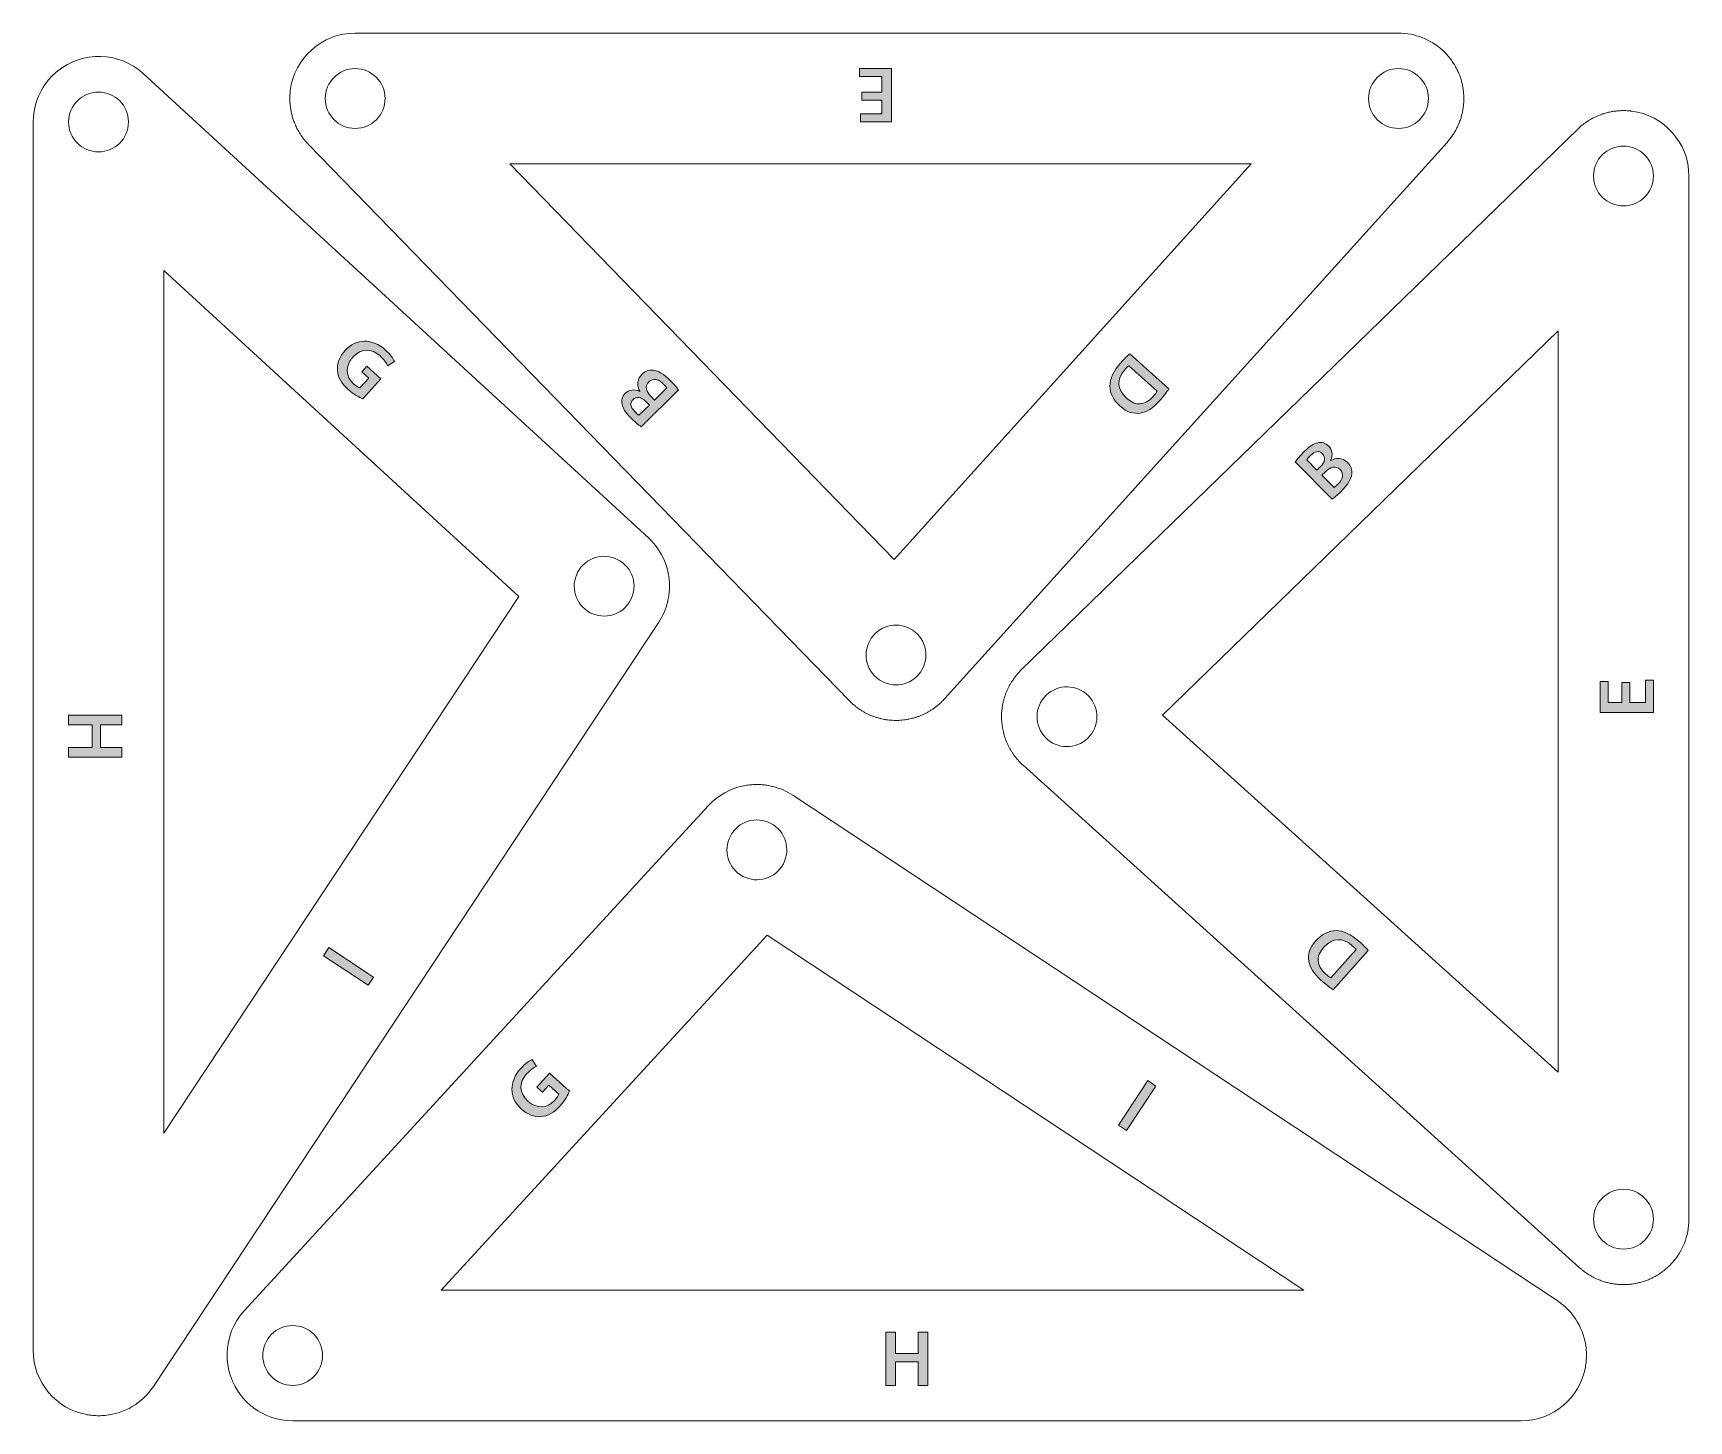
# Model space of a CAD drawing. Header units: inches. Extents: x 4 to 407, y 4 to 300.
# Drawn here: x 3.5 to 92.1, y 3.7 to 78 of the extents above; entities that cross this region are included whole.
import ezdxf

# ---------------------------------------------------------------- set-up
doc = ezdxf.new("R2010")
doc.units = ezdxf.units.IN
doc.header["$MEASUREMENT"] = 0
doc.layers.add('Ebene 1', color=7, linetype='Continuous')

# ---------------------------------------------------------------- blocks, each defined once
blk = doc.blocks.new('block 77')
at = {"layer": 'Ebene 1'}
h = blk.add_hatch(color=250, dxfattribs=at)
h.dxf.hatch_style = 2
h.paths.add_polyline_path([(63.595, 21.634), (62.022, 19.255), (61.588, 19.543), (63.161, 21.921)])
at = {"layer": 'Ebene 1', "lineweight": 0}
blk.add_lwpolyline([(63.595, 21.634), (62.022, 19.255), (61.588, 19.543), (63.161, 21.921), (63.595, 21.634)], dxfattribs=at)
blk = doc.blocks.new('block 78')
at = {"layer": 'Ebene 1'}
h = blk.add_hatch(color=250, dxfattribs=at)
h.dxf.hatch_style = 2
edge = h.paths.add_edge_path()
edge.add_spline(control_points=[(32.23, 21.356), (32.158, 21.176), (31.989, 20.85), (31.733, 20.568), (31.409, 20.21), (31.074, 20.023), (30.701, 19.996), (30.352, 19.969), (29.973, 20.112), (29.656, 20.405), (28.988, 21.01), (28.99, 21.876), (29.623, 22.575), (29.859, 22.835), (30.097, 22.991), (30.232, 23.046), (30.232, 23.046), (30.466, 22.68), (30.466, 22.68), (30.311, 22.609), (30.142, 22.505), (29.94, 22.282), (29.532, 21.831), (29.511, 21.272), (30.004, 20.827), (30.484, 20.392), (31.036, 20.429), (31.433, 20.868), (31.559, 21.005), (31.633, 21.126), (31.654, 21.199), (31.654, 21.199), (31.127, 21.677), (31.127, 21.677), (31.127, 21.677), (30.789, 21.303), (30.789, 21.303), (30.789, 21.303), (30.485, 21.578), (30.485, 21.578), (30.485, 21.578), (31.161, 22.325), (31.161, 22.325), (31.161, 22.325), (32.23, 21.356), (32.23, 21.356)], knot_values=[0, 0, 0, 0, 1, 1, 1, 2, 2, 2, 3, 3, 3, 4, 4, 4, 5, 5, 5, 6, 6, 6, 7, 7, 7, 8, 8, 8, 9, 9, 9, 10, 10, 10, 11, 11, 11, 12, 12, 12, 13, 13, 13, 14, 14, 14, 15, 15, 15, 15], degree=3, periodic=1)
at = {"layer": 'Ebene 1', "lineweight": 0}
blk.add_open_spline([(32.23, 21.356), (32.158, 21.176), (31.989, 20.85), (31.733, 20.568), (31.409, 20.21), (31.074, 20.023), (30.701, 19.996), (30.352, 19.969), (29.973, 20.112), (29.656, 20.405), (28.988, 21.01), (28.99, 21.876), (29.623, 22.575), (29.859, 22.835), (30.097, 22.991), (30.232, 23.046), (30.232, 23.046), (30.466, 22.68), (30.466, 22.68), (30.311, 22.609), (30.142, 22.505), (29.94, 22.282), (29.532, 21.831), (29.511, 21.272), (30.004, 20.827), (30.484, 20.392), (31.036, 20.429), (31.433, 20.868), (31.559, 21.005), (31.633, 21.126), (31.654, 21.199), (31.654, 21.199), (31.127, 21.677), (31.127, 21.677), (31.127, 21.677), (30.789, 21.303), (30.789, 21.303), (30.789, 21.303), (30.485, 21.578), (30.485, 21.578), (30.485, 21.578), (31.161, 22.325), (31.161, 22.325), (31.161, 22.325), (32.23, 21.356), (32.23, 21.356)], degree=3, knots=[0, 0, 0, 0, 1, 1, 1, 2, 2, 2, 3, 3, 3, 4, 4, 4, 5, 5, 5, 6, 6, 6, 7, 7, 7, 8, 8, 8, 9, 9, 9, 10, 10, 10, 11, 11, 11, 12, 12, 12, 13, 13, 13, 14, 14, 14, 15, 15, 15, 15], dxfattribs=at)
blk = doc.blocks.new('block 79')
at = {"layer": 'Ebene 1'}
h = blk.add_hatch(color=250, dxfattribs=at)
h.dxf.hatch_style = 2
h.paths.add_polyline_path([(51.399, 8.474), (51.399, 5.622), (50.878, 5.622), (50.878, 6.879), (49.672, 6.879), (49.672, 5.622), (49.152, 5.622), (49.152, 8.474), (49.672, 8.474), (49.672, 7.332), (50.878, 7.332), (50.878, 8.474)])
at = {"layer": 'Ebene 1', "lineweight": 0}
blk.add_lwpolyline([(51.399, 8.474), (51.399, 5.622), (50.878, 5.622), (50.878, 6.879), (49.672, 6.879), (49.672, 5.622), (49.152, 5.622), (49.152, 8.474), (49.672, 8.474), (49.672, 7.332), (50.878, 7.332), (50.878, 8.474), (51.399, 8.474)], dxfattribs=at)
blk = doc.blocks.new('block 76')
at = {"layer": 'Ebene 1', "lineweight": 0}
blk.add_lwpolyline([(71.51, 10.723), (25.367, 10.723), (42.804, 29.705), (71.51, 10.723)], dxfattribs=at)
for points, knots in [([(15.011, 4.694), (15.023, 4.683), (15.033, 4.671), (15.045, 4.659), (15.06, 4.646), (15.076, 4.635), (15.091, 4.622), (15.16, 4.559), (15.232, 4.5), (15.306, 4.443), (15.317, 4.435), (15.326, 4.428), (15.337, 4.42), (15.92, 3.984), (16.642, 3.723), (17.426, 3.723), (17.426, 3.723), (83.127, 3.723), (83.127, 3.723), (84.843, 3.723), (86.268, 4.96), (86.566, 6.589), (86.568, 6.6), (86.569, 6.61), (86.571, 6.621), (86.588, 6.717), (86.602, 6.813), (86.611, 6.912), (86.616, 6.964), (86.617, 7.016), (86.619, 7.069), (86.621, 7.12), (86.627, 7.171), (86.627, 7.223), (86.627, 7.23), (86.626, 7.237), (86.626, 7.244), (86.625, 7.351), (86.619, 7.459), (86.609, 7.566), (86.609, 7.571), (86.609, 7.576), (86.608, 7.582), (86.508, 8.593), (85.97, 9.552), (85.057, 10.156), (85.057, 10.156), (44.184, 37.184), (44.184, 37.184), (43.845, 37.408), (43.479, 37.562), (43.105, 37.656), (43.095, 37.659), (43.085, 37.661), (43.075, 37.663), (42.98, 37.686), (42.885, 37.705), (42.79, 37.72), (42.764, 37.724), (42.739, 37.727), (42.713, 37.731), (42.634, 37.741), (42.555, 37.75), (42.475, 37.755), (42.429, 37.758), (42.384, 37.759), (42.338, 37.76), (42.279, 37.761), (42.221, 37.762), (42.162, 37.761), (42.093, 37.759), (42.024, 37.754), (41.955, 37.749), (41.921, 37.746), (41.887, 37.744), (41.852, 37.74), (41.759, 37.729), (41.667, 37.714), (41.574, 37.697), (41.565, 37.695), (41.555, 37.693), (41.545, 37.691), (40.846, 37.55), (40.183, 37.198), (39.663, 36.632), (39.663, 36.632), (14.835, 9.605), (14.835, 9.605), (13.647, 8.311), (13.62, 6.366), (14.693, 5.04), (14.711, 5.018), (14.728, 4.995), (14.746, 4.974), (14.788, 4.925), (14.831, 4.878), (14.876, 4.832), (14.92, 4.785), (14.964, 4.738), (15.011, 4.694)], [0, 0, 0, 0, 1, 1, 1, 2, 2, 2, 3, 3, 3, 4, 4, 4, 5, 5, 5, 6, 6, 6, 7, 7, 7, 8, 8, 8, 9, 9, 9, 10, 10, 10, 11, 11, 11, 12, 12, 12, 13, 13, 13, 14, 14, 14, 15, 15, 15, 16, 16, 16, 17, 17, 17, 18, 18, 18, 19, 19, 19, 20, 20, 20, 21, 21, 21, 22, 22, 22, 23, 23, 23, 24, 24, 24, 25, 25, 25, 26, 26, 26, 27, 27, 27, 28, 28, 28, 29, 29, 29, 30, 30, 30, 31, 31, 31, 32, 32, 32, 33, 33, 33, 33]), ([(40.919, 35.146), (40.432, 34.41), (40.635, 33.417), (41.371, 32.93), (42.108, 32.442), (43.101, 32.644), (43.588, 33.382), (44.076, 34.119), (43.874, 35.111), (43.136, 35.599), (42.4, 36.086), (41.407, 35.884), (40.919, 35.146)], [0, 0, 0, 0, 1, 1, 1, 2, 2, 2, 3, 3, 3, 4, 4, 4, 4]), ([(15.826, 7.223), (15.826, 6.339), (16.543, 5.623), (17.426, 5.623), (18.31, 5.623), (19.027, 6.339), (19.027, 7.223), (19.027, 8.106), (18.31, 8.823), (17.426, 8.823), (16.543, 8.823), (15.826, 8.106), (15.826, 7.223)], [0, 0, 0, 0, 1, 1, 1, 2, 2, 2, 3, 3, 3, 4, 4, 4, 4])]:
    blk.add_open_spline(points, degree=3, knots=knots, dxfattribs=at)
at = {"layer": 'Ebene 1'}
for name in ['block 78', 'block 77', 'block 79']:
    blk.add_blockref(name, (0, 0), dxfattribs=at)
blk = doc.blocks.new('block 81')
at = {"layer": 'Ebene 1'}
h = blk.add_hatch(color=250, dxfattribs=at)
h.dxf.hatch_style = 2
h.paths.add_polyline_path([(47.864, 74.788), (48.939, 74.788), (48.939, 75.625), (47.737, 75.625), (47.737, 76.053), (49.459, 76.053), (49.459, 73.201), (47.801, 73.201), (47.801, 73.628), (48.939, 73.628), (48.939, 74.364), (47.864, 74.364)])
at = {"layer": 'Ebene 1', "lineweight": 0}
blk.add_lwpolyline([(47.864, 74.788), (48.939, 74.788), (48.939, 75.625), (47.737, 75.625), (47.737, 76.053), (49.459, 76.053), (49.459, 73.201), (47.801, 73.201), (47.801, 73.628), (48.939, 73.628), (48.939, 74.364), (47.864, 74.364), (47.864, 74.788)], dxfattribs=at)
blk = doc.blocks.new('block 82')
at = {"layer": 'Ebene 1'}
h = blk.add_hatch(color=250, dxfattribs=at)
h.dxf.hatch_style = 2
edge = h.paths.add_edge_path()
edge.add_spline(control_points=[(36.064, 56.899), (35.924, 56.992), (35.695, 57.189), (35.49, 57.396), (35.22, 57.671), (35.087, 57.872), (35.047, 58.105), (34.997, 58.306), (35.046, 58.521), (35.218, 58.691), (35.405, 58.875), (35.693, 58.927), (35.991, 58.787), (35.991, 58.787), (35.997, 58.793), (35.997, 58.793), (35.84, 59.06), (35.816, 59.422), (36.096, 59.699), (36.277, 59.877), (36.496, 59.938), (36.708, 59.916), (36.977, 59.896), (37.275, 59.72), (37.64, 59.35), (37.842, 59.145), (37.982, 58.973), (38.062, 58.868), (38.062, 58.868), (36.064, 56.899), (36.064, 56.899)], knot_values=[0, 0, 0, 0, 1, 1, 1, 2, 2, 2, 3, 3, 3, 4, 4, 4, 5, 5, 5, 6, 6, 6, 7, 7, 7, 8, 8, 8, 9, 9, 9, 10, 10, 10, 10], degree=3, periodic=1)
edge = h.paths.add_edge_path()
edge.add_spline(control_points=[(36.503, 58.056), (36.503, 58.056), (36.316, 58.246), (36.316, 58.246), (36.064, 58.503), (35.801, 58.528), (35.629, 58.359), (35.439, 58.171), (35.494, 57.941), (35.726, 57.706), (35.833, 57.597), (35.901, 57.54), (35.949, 57.51), (35.949, 57.51), (36.503, 58.056), (36.503, 58.056)], knot_values=[0, 0, 0, 0, 1, 1, 1, 2, 2, 2, 3, 3, 3, 4, 4, 4, 5, 5, 5, 5], degree=3, periodic=1)
edge = h.paths.add_edge_path()
edge.add_spline(control_points=[(37.437, 58.977), (37.396, 59.031), (37.336, 59.098), (37.253, 59.182), (37.019, 59.42), (36.72, 59.542), (36.47, 59.295), (36.235, 59.063), (36.341, 58.764), (36.593, 58.507), (36.593, 58.507), (36.774, 58.323), (36.774, 58.323), (36.774, 58.323), (37.437, 58.977), (37.437, 58.977)], knot_values=[0, 0, 0, 0, 1, 1, 1, 2, 2, 2, 3, 3, 3, 4, 4, 4, 5, 5, 5, 5], degree=3, periodic=1)
at = {"layer": 'Ebene 1', "lineweight": 0}
for points, knots in [([(36.064, 56.899), (35.924, 56.992), (35.695, 57.189), (35.49, 57.396), (35.22, 57.671), (35.087, 57.872), (35.047, 58.105), (34.997, 58.306), (35.046, 58.521), (35.218, 58.691), (35.405, 58.875), (35.693, 58.927), (35.991, 58.787), (35.991, 58.787), (35.997, 58.793), (35.997, 58.793), (35.84, 59.06), (35.816, 59.422), (36.096, 59.699), (36.277, 59.877), (36.496, 59.938), (36.708, 59.916), (36.977, 59.896), (37.275, 59.72), (37.64, 59.35), (37.842, 59.145), (37.982, 58.973), (38.062, 58.868), (38.062, 58.868), (36.064, 56.899), (36.064, 56.899)], [0, 0, 0, 0, 1, 1, 1, 2, 2, 2, 3, 3, 3, 4, 4, 4, 5, 5, 5, 6, 6, 6, 7, 7, 7, 8, 8, 8, 9, 9, 9, 10, 10, 10, 10]), ([(37.437, 58.977), (37.396, 59.031), (37.336, 59.098), (37.253, 59.182), (37.019, 59.42), (36.72, 59.542), (36.47, 59.295), (36.235, 59.063), (36.341, 58.764), (36.593, 58.507), (36.593, 58.507), (36.774, 58.323), (36.774, 58.323), (36.774, 58.323), (37.437, 58.977), (37.437, 58.977)], [0, 0, 0, 0, 1, 1, 1, 2, 2, 2, 3, 3, 3, 4, 4, 4, 5, 5, 5, 5]), ([(36.503, 58.056), (36.503, 58.056), (36.316, 58.246), (36.316, 58.246), (36.064, 58.503), (35.801, 58.528), (35.629, 58.359), (35.439, 58.171), (35.494, 57.941), (35.726, 57.706), (35.833, 57.597), (35.901, 57.54), (35.949, 57.51), (35.949, 57.51), (36.503, 58.056), (36.503, 58.056)], [0, 0, 0, 0, 1, 1, 1, 2, 2, 2, 3, 3, 3, 4, 4, 4, 5, 5, 5, 5])]:
    blk.add_open_spline(points, degree=3, knots=knots, dxfattribs=at)
blk = doc.blocks.new('block 83')
at = {"layer": 'Ebene 1'}
h = blk.add_hatch(color=250, dxfattribs=at)
h.dxf.hatch_style = 2
edge = h.paths.add_edge_path()
edge.add_spline(control_points=[(64.293, 58.933), (64.169, 58.737), (63.99, 58.505), (63.785, 58.275), (63.43, 57.877), (63.102, 57.676), (62.763, 57.627), (62.413, 57.571), (62.048, 57.67), (61.685, 57.994), (61.306, 58.332), (61.138, 58.715), (61.135, 59.08), (61.131, 59.464), (61.334, 59.889), (61.704, 60.302), (61.906, 60.53), (62.071, 60.689), (62.2, 60.801), (62.2, 60.801), (64.293, 58.933), (64.293, 58.933)], knot_values=[0, 0, 0, 0, 1, 1, 1, 2, 2, 2, 3, 3, 3, 4, 4, 4, 5, 5, 5, 6, 6, 6, 7, 7, 7, 7], degree=3, periodic=1)
edge = h.paths.add_edge_path()
edge.add_spline(control_points=[(62.144, 60.153), (62.086, 60.108), (62.013, 60.026), (61.943, 59.947), (61.489, 59.445), (61.499, 58.897), (62.039, 58.415), (62.506, 57.993), (63.017, 58.024), (63.45, 58.511), (63.561, 58.634), (63.63, 58.731), (63.665, 58.795), (63.665, 58.795), (62.144, 60.153), (62.144, 60.153)], knot_values=[0, 0, 0, 0, 1, 1, 1, 2, 2, 2, 3, 3, 3, 4, 4, 4, 5, 5, 5, 5], degree=3, periodic=1)
at = {"layer": 'Ebene 1', "lineweight": 0}
for points, knots in [([(64.293, 58.933), (64.169, 58.737), (63.99, 58.505), (63.785, 58.275), (63.43, 57.877), (63.102, 57.676), (62.763, 57.627), (62.413, 57.571), (62.048, 57.67), (61.685, 57.994), (61.306, 58.332), (61.138, 58.715), (61.135, 59.08), (61.131, 59.464), (61.334, 59.889), (61.704, 60.302), (61.906, 60.53), (62.071, 60.689), (62.2, 60.801), (62.2, 60.801), (64.293, 58.933), (64.293, 58.933)], [0, 0, 0, 0, 1, 1, 1, 2, 2, 2, 3, 3, 3, 4, 4, 4, 5, 5, 5, 6, 6, 6, 7, 7, 7, 7]), ([(62.144, 60.153), (62.086, 60.108), (62.013, 60.026), (61.943, 59.947), (61.489, 59.445), (61.499, 58.897), (62.039, 58.415), (62.506, 57.993), (63.017, 58.024), (63.45, 58.511), (63.561, 58.634), (63.63, 58.731), (63.665, 58.795), (63.665, 58.795), (62.144, 60.153), (62.144, 60.153)], [0, 0, 0, 0, 1, 1, 1, 2, 2, 2, 3, 3, 3, 4, 4, 4, 5, 5, 5, 5])]:
    blk.add_open_spline(points, degree=3, knots=knots, dxfattribs=at)
blk = doc.blocks.new('block 80')
at = {"layer": 'Ebene 1', "lineweight": 0}
blk.add_lwpolyline([(29.049, 70.952), (68.697, 70.952), (49.6, 49.805), (29.049, 70.952)], dxfattribs=at)
for points, knots in [([(79.156, 76.805), (79.081, 76.887), (79.003, 76.965), (78.92, 77.04), (78.919, 77.042), (78.917, 77.043), (78.916, 77.044), (78.915, 77.046), (78.913, 77.047), (78.911, 77.049), (78.291, 77.608), (77.472, 77.952), (76.571, 77.952), (76.571, 77.952), (20.77, 77.952), (20.77, 77.952), (18.984, 77.952), (17.512, 76.612), (17.3, 74.882), (17.297, 74.864), (17.293, 74.847), (17.292, 74.829), (17.286, 74.773), (17.284, 74.716), (17.281, 74.658), (17.277, 74.597), (17.272, 74.536), (17.272, 74.475), (17.272, 74.467), (17.271, 74.46), (17.271, 74.452), (17.271, 74.414), (17.275, 74.376), (17.276, 74.338), (17.279, 74.266), (17.281, 74.195), (17.287, 74.124), (17.291, 74.079), (17.299, 74.035), (17.304, 73.991), (17.314, 73.92), (17.323, 73.849), (17.337, 73.779), (17.345, 73.738), (17.355, 73.698), (17.365, 73.656), (17.382, 73.585), (17.399, 73.512), (17.42, 73.441), (17.43, 73.407), (17.443, 73.373), (17.454, 73.34), (17.48, 73.263), (17.507, 73.187), (17.538, 73.112), (17.548, 73.087), (17.56, 73.063), (17.571, 73.038), (17.607, 72.956), (17.644, 72.876), (17.686, 72.797), (17.695, 72.781), (17.705, 72.766), (17.714, 72.75), (17.761, 72.665), (17.81, 72.582), (17.865, 72.501), (17.87, 72.493), (17.876, 72.485), (17.881, 72.478), (17.993, 72.314), (18.118, 72.155), (18.261, 72.008), (18.261, 72.008), (47.184, 42.248), (47.184, 42.248), (47.21, 42.222), (47.237, 42.2), (47.263, 42.175), (47.292, 42.147), (47.318, 42.117), (47.348, 42.09), (47.365, 42.075), (47.382, 42.062), (47.4, 42.048), (47.446, 42.007), (47.493, 41.97), (47.54, 41.933), (47.585, 41.898), (47.63, 41.862), (47.676, 41.83), (47.726, 41.795), (47.777, 41.762), (47.828, 41.729), (47.875, 41.7), (47.923, 41.669), (47.971, 41.643), (48.022, 41.614), (48.074, 41.587), (48.127, 41.561), (48.178, 41.535), (48.228, 41.51), (48.28, 41.487), (48.332, 41.464), (48.384, 41.444), (48.436, 41.424), (48.49, 41.403), (48.544, 41.382), (48.6, 41.364), (48.651, 41.347), (48.703, 41.333), (48.755, 41.319), (48.813, 41.302), (48.869, 41.287), (48.927, 41.274), (48.979, 41.262), (49.032, 41.253), (49.084, 41.244), (49.142, 41.234), (49.199, 41.224), (49.257, 41.216), (49.312, 41.209), (49.366, 41.206), (49.421, 41.202), (49.477, 41.197), (49.534, 41.193), (49.59, 41.191), (49.647, 41.189), (49.703, 41.19), (49.76, 41.191), (49.814, 41.192), (49.869, 41.193), (49.924, 41.197), (49.982, 41.2), (50.04, 41.207), (50.098, 41.214), (50.151, 41.22), (50.204, 41.226), (50.256, 41.235), (50.315, 41.244), (50.373, 41.257), (50.431, 41.269), (50.483, 41.28), (50.534, 41.291), (50.585, 41.304), (50.643, 41.319), (50.7, 41.337), (50.757, 41.355), (50.808, 41.372), (50.859, 41.388), (50.909, 41.406), (50.964, 41.426), (51.017, 41.449), (51.071, 41.472), (51.122, 41.494), (51.174, 41.517), (51.224, 41.541), (51.275, 41.565), (51.324, 41.592), (51.373, 41.619), (51.426, 41.648), (51.477, 41.677), (51.529, 41.708), (51.574, 41.736), (51.619, 41.767), (51.664, 41.798), (51.715, 41.833), (51.767, 41.869), (51.817, 41.907), (51.86, 41.94), (51.901, 41.975), (51.942, 42.01), (51.991, 42.05), (52.04, 42.092), (52.086, 42.136), (52.102, 42.15), (52.118, 42.163), (52.133, 42.177), (52.161, 42.204), (52.184, 42.233), (52.21, 42.26), (52.237, 42.288), (52.266, 42.312), (52.291, 42.341), (52.291, 42.341), (79.168, 72.101), (79.168, 72.101), (79.197, 72.134), (79.222, 72.169), (79.25, 72.203), (79.265, 72.221), (79.28, 72.239), (79.295, 72.258), (79.352, 72.328), (79.406, 72.399), (79.456, 72.473), (79.469, 72.493), (79.482, 72.513), (79.495, 72.533), (79.544, 72.608), (79.591, 72.683), (79.634, 72.761), (79.646, 72.783), (79.657, 72.806), (79.669, 72.828), (79.709, 72.905), (79.748, 72.983), (79.782, 73.062), (79.794, 73.09), (79.805, 73.119), (79.817, 73.148), (79.846, 73.222), (79.875, 73.298), (79.899, 73.375), (79.911, 73.411), (79.921, 73.447), (79.931, 73.484), (79.952, 73.555), (79.971, 73.627), (79.987, 73.7), (79.996, 73.742), (80.004, 73.785), (80.012, 73.828), (80.024, 73.897), (80.035, 73.966), (80.043, 74.035), (80.049, 74.082), (80.053, 74.13), (80.056, 74.178), (80.061, 74.244), (80.065, 74.31), (80.066, 74.377), (80.067, 74.402), (80.07, 74.427), (80.07, 74.452), (80.07, 74.481), (80.067, 74.509), (80.066, 74.537), (80.064, 74.596), (80.062, 74.653), (80.057, 74.711), (80.052, 74.774), (80.046, 74.837), (80.039, 74.899), (80.033, 74.944), (80.025, 74.988), (80.018, 75.033), (80.006, 75.105), (79.992, 75.177), (79.976, 75.248), (79.968, 75.283), (79.959, 75.316), (79.95, 75.35), (79.929, 75.428), (79.906, 75.505), (79.88, 75.582), (79.871, 75.609), (79.86, 75.636), (79.85, 75.664), (79.821, 75.744), (79.789, 75.823), (79.754, 75.9), (79.743, 75.924), (79.731, 75.947), (79.72, 75.972), (79.681, 76.052), (79.64, 76.129), (79.596, 76.206), (79.584, 76.226), (79.571, 76.247), (79.559, 76.267), (79.51, 76.346), (79.46, 76.424), (79.405, 76.498), (79.394, 76.514), (79.382, 76.53), (79.371, 76.545), (79.31, 76.625), (79.247, 76.703), (79.18, 76.778), (79.172, 76.787), (79.164, 76.796), (79.156, 76.805)], [0, 0, 0, 0, 1, 1, 1, 2, 2, 2, 3, 3, 3, 4, 4, 4, 5, 5, 5, 6, 6, 6, 7, 7, 7, 8, 8, 8, 9, 9, 9, 10, 10, 10, 11, 11, 11, 12, 12, 12, 13, 13, 13, 14, 14, 14, 15, 15, 15, 16, 16, 16, 17, 17, 17, 18, 18, 18, 19, 19, 19, 20, 20, 20, 21, 21, 21, 22, 22, 22, 23, 23, 23, 24, 24, 24, 25, 25, 25, 26, 26, 26, 27, 27, 27, 28, 28, 28, 29, 29, 29, 30, 30, 30, 31, 31, 31, 32, 32, 32, 33, 33, 33, 34, 34, 34, 35, 35, 35, 36, 36, 36, 37, 37, 37, 38, 38, 38, 39, 39, 39, 40, 40, 40, 41, 41, 41, 42, 42, 42, 43, 43, 43, 44, 44, 44, 45, 45, 45, 46, 46, 46, 47, 47, 47, 48, 48, 48, 49, 49, 49, 50, 50, 50, 51, 51, 51, 52, 52, 52, 53, 53, 53, 54, 54, 54, 55, 55, 55, 56, 56, 56, 57, 57, 57, 58, 58, 58, 59, 59, 59, 60, 60, 60, 61, 61, 61, 62, 62, 62, 63, 63, 63, 64, 64, 64, 65, 65, 65, 66, 66, 66, 67, 67, 67, 68, 68, 68, 69, 69, 69, 70, 70, 70, 71, 71, 71, 72, 72, 72, 73, 73, 73, 74, 74, 74, 75, 75, 75, 76, 76, 76, 77, 77, 77, 78, 78, 78, 79, 79, 79, 80, 80, 80, 81, 81, 81, 82, 82, 82, 83, 83, 83, 84, 84, 84, 85, 85, 85, 86, 86, 86, 87, 87, 87, 88, 88, 88, 89, 89, 89, 90, 90, 90, 91, 91, 91, 92, 92, 92, 93, 93, 93, 94, 94, 94, 94]), ([(22.37, 74.452), (22.37, 75.336), (21.654, 76.052), (20.77, 76.052), (19.887, 76.052), (19.171, 75.336), (19.171, 74.452), (19.171, 73.568), (19.887, 72.852), (20.77, 72.852), (21.654, 72.852), (22.37, 73.568), (22.37, 74.452)], [0, 0, 0, 0, 1, 1, 1, 2, 2, 2, 3, 3, 3, 4, 4, 4, 4]), ([(78.171, 74.452), (78.171, 75.336), (77.454, 76.052), (76.571, 76.052), (75.687, 76.052), (74.971, 75.336), (74.971, 74.452), (74.97, 73.568), (75.687, 72.852), (76.571, 72.852), (77.454, 72.852), (78.171, 73.568), (78.171, 74.452)], [0, 0, 0, 0, 1, 1, 1, 2, 2, 2, 3, 3, 3, 4, 4, 4, 4]), ([(50.809, 43.539), (51.443, 44.155), (51.458, 45.168), (50.842, 45.802), (50.226, 46.436), (49.212, 46.451), (48.579, 45.835), (47.945, 45.219), (47.931, 44.206), (48.547, 43.572), (49.163, 42.938), (50.176, 42.924), (50.809, 43.539)], [0, 0, 0, 0, 1, 1, 1, 2, 2, 2, 3, 3, 3, 4, 4, 4, 4])]:
    blk.add_open_spline(points, degree=3, knots=knots, dxfattribs=at)
at = {"layer": 'Ebene 1'}
for name in ['block 81', 'block 83', 'block 82']:
    blk.add_blockref(name, (0, 0), dxfattribs=at)
blk = doc.blocks.new('block 85')
at = {"layer": 'Ebene 1'}
h = blk.add_hatch(color=250, dxfattribs=at)
h.dxf.hatch_style = 2
h.paths.add_polyline_path([(21.455, 27.028), (19.076, 28.602), (19.363, 29.036), (21.742, 27.463)])
at = {"layer": 'Ebene 1', "lineweight": 0}
blk.add_lwpolyline([(21.455, 27.028), (19.076, 28.602), (19.363, 29.036), (21.742, 27.463), (21.455, 27.028)], dxfattribs=at)
blk = doc.blocks.new('block 86')
at = {"layer": 'Ebene 1'}
h = blk.add_hatch(color=250, dxfattribs=at)
h.dxf.hatch_style = 2
edge = h.paths.add_edge_path()
edge.add_spline(control_points=[(21.177, 58.394), (20.997, 58.466), (20.671, 58.635), (20.389, 58.891), (20.031, 59.215), (19.844, 59.55), (19.817, 59.923), (19.79, 60.272), (19.933, 60.651), (20.226, 60.968), (20.831, 61.636), (21.696, 61.634), (22.396, 61.001), (22.656, 60.765), (22.812, 60.527), (22.866, 60.392), (22.866, 60.392), (22.501, 60.158), (22.501, 60.158), (22.43, 60.313), (22.326, 60.482), (22.103, 60.684), (21.651, 61.092), (21.093, 61.113), (20.647, 60.62), (20.213, 60.14), (20.249, 59.588), (20.688, 59.191), (20.826, 59.065), (20.947, 58.991), (21.02, 58.97), (21.02, 58.97), (21.497, 59.497), (21.497, 59.497), (21.497, 59.497), (21.124, 59.835), (21.124, 59.835), (21.124, 59.835), (21.399, 60.139), (21.399, 60.139), (21.399, 60.139), (22.146, 59.463), (22.146, 59.463), (22.146, 59.463), (21.177, 58.394), (21.177, 58.394)], knot_values=[0, 0, 0, 0, 1, 1, 1, 2, 2, 2, 3, 3, 3, 4, 4, 4, 5, 5, 5, 6, 6, 6, 7, 7, 7, 8, 8, 8, 9, 9, 9, 10, 10, 10, 11, 11, 11, 12, 12, 12, 13, 13, 13, 14, 14, 14, 15, 15, 15, 15], degree=3, periodic=1)
at = {"layer": 'Ebene 1', "lineweight": 0}
blk.add_open_spline([(21.177, 58.394), (20.997, 58.466), (20.671, 58.635), (20.389, 58.891), (20.031, 59.215), (19.844, 59.55), (19.817, 59.923), (19.79, 60.272), (19.933, 60.651), (20.226, 60.968), (20.831, 61.636), (21.696, 61.634), (22.396, 61.001), (22.656, 60.765), (22.812, 60.527), (22.866, 60.392), (22.866, 60.392), (22.501, 60.158), (22.501, 60.158), (22.43, 60.313), (22.326, 60.482), (22.103, 60.684), (21.651, 61.092), (21.093, 61.113), (20.647, 60.62), (20.213, 60.14), (20.249, 59.588), (20.688, 59.191), (20.826, 59.065), (20.947, 58.991), (21.02, 58.97), (21.02, 58.97), (21.497, 59.497), (21.497, 59.497), (21.497, 59.497), (21.124, 59.835), (21.124, 59.835), (21.124, 59.835), (21.399, 60.139), (21.399, 60.139), (21.399, 60.139), (22.146, 59.463), (22.146, 59.463), (22.146, 59.463), (21.177, 58.394), (21.177, 58.394)], degree=3, knots=[0, 0, 0, 0, 1, 1, 1, 2, 2, 2, 3, 3, 3, 4, 4, 4, 5, 5, 5, 6, 6, 6, 7, 7, 7, 8, 8, 8, 9, 9, 9, 10, 10, 10, 11, 11, 11, 12, 12, 12, 13, 13, 13, 14, 14, 14, 15, 15, 15, 15], dxfattribs=at)
blk = doc.blocks.new('block 87')
at = {"layer": 'Ebene 1'}
h = blk.add_hatch(color=250, dxfattribs=at)
h.dxf.hatch_style = 2
h.paths.add_polyline_path([(8.295, 39.225), (5.443, 39.225), (5.443, 39.746), (6.7, 39.746), (6.7, 40.952), (5.443, 40.952), (5.443, 41.472), (8.295, 41.472), (8.295, 40.952), (7.152, 40.952), (7.152, 39.746), (8.295, 39.746)])
at = {"layer": 'Ebene 1', "lineweight": 0}
blk.add_lwpolyline([(8.295, 39.225), (5.443, 39.225), (5.443, 39.746), (6.7, 39.746), (6.7, 40.952), (5.443, 40.952), (5.443, 41.472), (8.295, 41.472), (8.295, 40.952), (7.152, 40.952), (7.152, 39.746), (8.295, 39.746), (8.295, 39.225)], dxfattribs=at)
blk = doc.blocks.new('block 84')
at = {"layer": 'Ebene 1', "lineweight": 0}
blk.add_lwpolyline([(10.543, 19.114), (10.543, 65.257), (29.526, 47.82), (10.543, 19.114)], dxfattribs=at)
for points, knots in [([(4.514, 75.613), (4.503, 75.601), (4.491, 75.591), (4.48, 75.579), (4.467, 75.564), (4.456, 75.548), (4.442, 75.533), (4.38, 75.464), (4.32, 75.392), (4.263, 75.318), (4.256, 75.307), (4.248, 75.298), (4.241, 75.287), (3.804, 74.704), (3.543, 73.982), (3.543, 73.198), (3.543, 73.198), (3.543, 7.497), (3.543, 7.497), (3.543, 5.781), (4.78, 4.356), (6.41, 4.058), (6.421, 4.056), (6.431, 4.055), (6.441, 4.053), (6.537, 4.036), (6.634, 4.022), (6.732, 4.013), (6.784, 4.008), (6.837, 4.007), (6.89, 4.005), (6.941, 4.003), (6.991, 3.998), (7.043, 3.998), (7.05, 3.998), (7.057, 3.998), (7.064, 3.998), (7.172, 3.999), (7.279, 4.005), (7.387, 4.015), (7.391, 4.016), (7.397, 4.015), (7.402, 4.016), (8.413, 4.116), (9.373, 4.654), (9.977, 5.567), (9.977, 5.567), (37.004, 46.44), (37.004, 46.44), (37.229, 46.779), (37.383, 47.145), (37.477, 47.519), (37.48, 47.529), (37.482, 47.539), (37.484, 47.549), (37.507, 47.644), (37.526, 47.739), (37.541, 47.834), (37.545, 47.86), (37.548, 47.885), (37.552, 47.911), (37.562, 47.99), (37.57, 48.069), (37.576, 48.149), (37.578, 48.194), (37.579, 48.24), (37.581, 48.286), (37.582, 48.345), (37.583, 48.403), (37.582, 48.462), (37.58, 48.531), (37.575, 48.6), (37.57, 48.669), (37.567, 48.703), (37.565, 48.737), (37.56, 48.772), (37.55, 48.865), (37.535, 48.957), (37.517, 49.05), (37.516, 49.059), (37.514, 49.069), (37.512, 49.079), (37.371, 49.778), (37.019, 50.441), (36.453, 50.961), (36.453, 50.961), (9.425, 75.789), (9.425, 75.789), (8.131, 76.977), (6.187, 77.004), (4.861, 75.931), (4.839, 75.913), (4.816, 75.896), (4.795, 75.878), (4.746, 75.836), (4.699, 75.792), (4.652, 75.748), (4.605, 75.704), (4.559, 75.659), (4.514, 75.613)], [0, 0, 0, 0, 1, 1, 1, 2, 2, 2, 3, 3, 3, 4, 4, 4, 5, 5, 5, 6, 6, 6, 7, 7, 7, 8, 8, 8, 9, 9, 9, 10, 10, 10, 11, 11, 11, 12, 12, 12, 13, 13, 13, 14, 14, 14, 15, 15, 15, 16, 16, 16, 17, 17, 17, 18, 18, 18, 19, 19, 19, 20, 20, 20, 21, 21, 21, 22, 22, 22, 23, 23, 23, 24, 24, 24, 25, 25, 25, 26, 26, 26, 27, 27, 27, 28, 28, 28, 29, 29, 29, 30, 30, 30, 31, 31, 31, 32, 32, 32, 33, 33, 33, 33]), ([(7.043, 74.798), (6.159, 74.798), (5.443, 74.081), (5.443, 73.198), (5.443, 72.314), (6.159, 71.597), (7.043, 71.597), (7.927, 71.597), (8.643, 72.314), (8.643, 73.198), (8.643, 74.081), (7.927, 74.798), (7.043, 74.798)], [0, 0, 0, 0, 1, 1, 1, 2, 2, 2, 3, 3, 3, 4, 4, 4, 4]), ([(34.967, 49.704), (34.23, 50.192), (33.238, 49.989), (32.75, 49.252), (32.263, 48.516), (32.465, 47.523), (33.202, 47.036), (33.94, 46.548), (34.932, 46.75), (35.42, 47.488), (35.907, 48.224), (35.705, 49.217), (34.967, 49.704)], [0, 0, 0, 0, 1, 1, 1, 2, 2, 2, 3, 3, 3, 4, 4, 4, 4])]:
    blk.add_open_spline(points, degree=3, knots=knots, dxfattribs=at)
at = {"layer": 'Ebene 1'}
for name in ['block 86', 'block 87', 'block 85']:
    blk.add_blockref(name, (0, 0), dxfattribs=at)
blk = doc.blocks.new('block 89')
at = {"layer": 'Ebene 1'}
h = blk.add_hatch(color=250, dxfattribs=at)
h.dxf.hatch_style = 2
h.paths.add_polyline_path([(88.939, 43.216), (88.939, 42.141), (89.777, 42.141), (89.777, 43.343), (90.204, 43.343), (90.204, 41.621), (87.353, 41.621), (87.353, 43.279), (87.78, 43.279), (87.78, 42.141), (88.516, 42.141), (88.516, 43.216)])
at = {"layer": 'Ebene 1', "lineweight": 0}
blk.add_lwpolyline([(88.939, 43.216), (88.939, 42.141), (89.777, 42.141), (89.777, 43.343), (90.204, 43.343), (90.204, 41.621), (87.353, 41.621), (87.353, 43.279), (87.78, 43.279), (87.78, 42.141), (88.516, 42.141), (88.516, 43.216), (88.939, 43.216)], dxfattribs=at)
blk = doc.blocks.new('block 90')
at = {"layer": 'Ebene 1'}
h = blk.add_hatch(color=250, dxfattribs=at)
h.dxf.hatch_style = 2
edge = h.paths.add_edge_path()
edge.add_spline(control_points=[(71.051, 55.016), (71.144, 55.156), (71.341, 55.385), (71.548, 55.59), (71.823, 55.86), (72.024, 55.993), (72.257, 56.033), (72.458, 56.083), (72.673, 56.034), (72.843, 55.862), (73.027, 55.675), (73.079, 55.387), (72.939, 55.089), (72.939, 55.089), (72.945, 55.083), (72.945, 55.083), (73.212, 55.24), (73.574, 55.264), (73.851, 54.984), (74.029, 54.803), (74.091, 54.584), (74.068, 54.372), (74.048, 54.103), (73.872, 53.805), (73.502, 53.44), (73.297, 53.238), (73.125, 53.098), (73.02, 53.018), (73.02, 53.018), (71.051, 55.016), (71.051, 55.016)], knot_values=[0, 0, 0, 0, 1, 1, 1, 2, 2, 2, 3, 3, 3, 4, 4, 4, 5, 5, 5, 6, 6, 6, 7, 7, 7, 8, 8, 8, 9, 9, 9, 10, 10, 10, 10], degree=3, periodic=1)
edge = h.paths.add_edge_path()
edge.add_spline(control_points=[(72.209, 54.577), (72.209, 54.577), (72.398, 54.764), (72.398, 54.764), (72.655, 55.016), (72.68, 55.279), (72.511, 55.451), (72.324, 55.641), (72.093, 55.586), (71.858, 55.354), (71.749, 55.247), (71.692, 55.179), (71.662, 55.131), (71.662, 55.131), (72.209, 54.577), (72.209, 54.577)], knot_values=[0, 0, 0, 0, 1, 1, 1, 2, 2, 2, 3, 3, 3, 4, 4, 4, 5, 5, 5, 5], degree=3, periodic=1)
edge = h.paths.add_edge_path()
edge.add_spline(control_points=[(73.129, 53.643), (73.183, 53.684), (73.25, 53.743), (73.334, 53.827), (73.572, 54.061), (73.694, 54.36), (73.447, 54.61), (73.216, 54.845), (72.916, 54.739), (72.659, 54.487), (72.659, 54.487), (72.476, 54.306), (72.476, 54.306), (72.476, 54.306), (73.129, 53.643), (73.129, 53.643)], knot_values=[0, 0, 0, 0, 1, 1, 1, 2, 2, 2, 3, 3, 3, 4, 4, 4, 5, 5, 5, 5], degree=3, periodic=1)
at = {"layer": 'Ebene 1', "lineweight": 0}
for points, knots in [([(71.051, 55.016), (71.144, 55.156), (71.341, 55.385), (71.548, 55.59), (71.823, 55.86), (72.024, 55.993), (72.257, 56.033), (72.458, 56.083), (72.673, 56.034), (72.843, 55.862), (73.027, 55.675), (73.079, 55.387), (72.939, 55.089), (72.939, 55.089), (72.945, 55.083), (72.945, 55.083), (73.212, 55.24), (73.574, 55.264), (73.851, 54.984), (74.029, 54.803), (74.091, 54.584), (74.068, 54.372), (74.048, 54.103), (73.872, 53.805), (73.502, 53.44), (73.297, 53.238), (73.125, 53.098), (73.02, 53.018), (73.02, 53.018), (71.051, 55.016), (71.051, 55.016)], [0, 0, 0, 0, 1, 1, 1, 2, 2, 2, 3, 3, 3, 4, 4, 4, 5, 5, 5, 6, 6, 6, 7, 7, 7, 8, 8, 8, 9, 9, 9, 10, 10, 10, 10]), ([(72.209, 54.577), (72.209, 54.577), (72.398, 54.764), (72.398, 54.764), (72.655, 55.016), (72.68, 55.279), (72.511, 55.451), (72.324, 55.641), (72.093, 55.586), (71.858, 55.354), (71.749, 55.247), (71.692, 55.179), (71.662, 55.131), (71.662, 55.131), (72.209, 54.577), (72.209, 54.577)], [0, 0, 0, 0, 1, 1, 1, 2, 2, 2, 3, 3, 3, 4, 4, 4, 5, 5, 5, 5]), ([(73.129, 53.643), (73.183, 53.684), (73.25, 53.743), (73.334, 53.827), (73.572, 54.061), (73.694, 54.36), (73.447, 54.61), (73.216, 54.845), (72.916, 54.739), (72.659, 54.487), (72.659, 54.487), (72.476, 54.306), (72.476, 54.306), (72.476, 54.306), (73.129, 53.643), (73.129, 53.643)], [0, 0, 0, 0, 1, 1, 1, 2, 2, 2, 3, 3, 3, 4, 4, 4, 5, 5, 5, 5])]:
    blk.add_open_spline(points, degree=3, knots=knots, dxfattribs=at)
blk = doc.blocks.new('block 91')
at = {"layer": 'Ebene 1'}
h = blk.add_hatch(color=250, dxfattribs=at)
h.dxf.hatch_style = 2
edge = h.paths.add_edge_path()
edge.add_spline(control_points=[(73.085, 26.787), (72.889, 26.911), (72.657, 27.09), (72.427, 27.295), (72.029, 27.65), (71.828, 27.978), (71.779, 28.317), (71.723, 28.667), (71.822, 29.032), (72.146, 29.395), (72.484, 29.774), (72.867, 29.942), (73.232, 29.945), (73.615, 29.949), (74.041, 29.746), (74.454, 29.376), (74.681, 29.174), (74.841, 29.009), (74.953, 28.88), (74.953, 28.88), (73.085, 26.787), (73.085, 26.787)], knot_values=[0, 0, 0, 0, 1, 1, 1, 2, 2, 2, 3, 3, 3, 4, 4, 4, 5, 5, 5, 6, 6, 6, 7, 7, 7, 7], degree=3, periodic=1)
edge = h.paths.add_edge_path()
edge.add_spline(control_points=[(74.305, 28.936), (74.26, 28.994), (74.178, 29.067), (74.099, 29.137), (73.597, 29.591), (73.049, 29.581), (72.567, 29.041), (72.144, 28.574), (72.176, 28.063), (72.663, 27.63), (72.786, 27.519), (72.882, 27.45), (72.947, 27.415), (72.947, 27.415), (74.305, 28.936), (74.305, 28.936)], knot_values=[0, 0, 0, 0, 1, 1, 1, 2, 2, 2, 3, 3, 3, 4, 4, 4, 5, 5, 5, 5], degree=3, periodic=1)
at = {"layer": 'Ebene 1', "lineweight": 0}
for points, knots in [([(73.085, 26.787), (72.889, 26.911), (72.657, 27.09), (72.427, 27.295), (72.029, 27.65), (71.828, 27.978), (71.779, 28.317), (71.723, 28.667), (71.822, 29.032), (72.146, 29.395), (72.484, 29.774), (72.867, 29.942), (73.232, 29.945), (73.615, 29.949), (74.041, 29.746), (74.454, 29.376), (74.681, 29.174), (74.841, 29.009), (74.953, 28.88), (74.953, 28.88), (73.085, 26.787), (73.085, 26.787)], [0, 0, 0, 0, 1, 1, 1, 2, 2, 2, 3, 3, 3, 4, 4, 4, 5, 5, 5, 6, 6, 6, 7, 7, 7, 7]), ([(74.305, 28.936), (74.26, 28.994), (74.178, 29.067), (74.099, 29.137), (73.597, 29.591), (73.049, 29.581), (72.567, 29.041), (72.144, 28.574), (72.176, 28.063), (72.663, 27.63), (72.786, 27.519), (72.882, 27.45), (72.947, 27.415), (72.947, 27.415), (74.305, 28.936), (74.305, 28.936)], [0, 0, 0, 0, 1, 1, 1, 2, 2, 2, 3, 3, 3, 4, 4, 4, 5, 5, 5, 5])]:
    blk.add_open_spline(points, degree=3, knots=knots, dxfattribs=at)
blk = doc.blocks.new('block 88')
at = {"layer": 'Ebene 1', "lineweight": 0}
blk.add_lwpolyline([(85.104, 62.031), (85.104, 22.382), (63.957, 41.479), (85.104, 62.031)], dxfattribs=at)
for points, knots in [([(90.957, 11.924), (91.039, 11.998), (91.117, 12.077), (91.192, 12.159), (91.194, 12.161), (91.195, 12.162), (91.197, 12.164), (91.198, 12.165), (91.199, 12.167), (91.201, 12.168), (91.76, 12.789), (92.104, 13.608), (92.104, 14.509), (92.104, 14.509), (92.104, 70.31), (92.104, 70.31), (92.104, 72.096), (90.764, 73.568), (89.034, 73.78), (89.016, 73.782), (88.999, 73.786), (88.981, 73.788), (88.925, 73.794), (88.868, 73.795), (88.81, 73.799), (88.749, 73.802), (88.688, 73.808), (88.627, 73.808), (88.62, 73.808), (88.612, 73.809), (88.604, 73.809), (88.566, 73.809), (88.528, 73.805), (88.49, 73.804), (88.418, 73.802), (88.347, 73.799), (88.276, 73.793), (88.231, 73.788), (88.188, 73.782), (88.143, 73.775), (88.072, 73.766), (88.002, 73.757), (87.931, 73.743), (87.89, 73.735), (87.85, 73.724), (87.809, 73.715), (87.737, 73.698), (87.665, 73.681), (87.593, 73.66), (87.559, 73.649), (87.525, 73.637), (87.492, 73.626), (87.415, 73.6), (87.339, 73.573), (87.264, 73.542), (87.239, 73.532), (87.215, 73.52), (87.19, 73.509), (87.109, 73.474), (87.028, 73.436), (86.949, 73.394), (86.933, 73.385), (86.918, 73.375), (86.902, 73.366), (86.817, 73.319), (86.734, 73.27), (86.653, 73.215), (86.645, 73.21), (86.637, 73.203), (86.63, 73.199), (86.466, 73.086), (86.307, 72.962), (86.16, 72.819), (86.16, 72.819), (56.399, 43.895), (56.399, 43.895), (56.374, 43.871), (56.352, 43.843), (56.327, 43.817), (56.299, 43.789), (56.268, 43.762), (56.242, 43.732), (56.226, 43.715), (56.214, 43.698), (56.199, 43.68), (56.159, 43.634), (56.122, 43.587), (56.084, 43.54), (56.049, 43.494), (56.014, 43.45), (55.982, 43.404), (55.947, 43.354), (55.914, 43.303), (55.881, 43.252), (55.852, 43.204), (55.821, 43.157), (55.794, 43.109), (55.765, 43.057), (55.739, 43.006), (55.712, 42.953), (55.687, 42.902), (55.661, 42.851), (55.639, 42.8), (55.616, 42.748), (55.596, 42.696), (55.576, 42.644), (55.555, 42.59), (55.534, 42.535), (55.516, 42.48), (55.499, 42.428), (55.484, 42.377), (55.471, 42.324), (55.454, 42.267), (55.439, 42.211), (55.426, 42.153), (55.414, 42.101), (55.405, 42.048), (55.395, 41.996), (55.386, 41.938), (55.375, 41.88), (55.368, 41.822), (55.361, 41.768), (55.358, 41.714), (55.353, 41.659), (55.349, 41.602), (55.344, 41.546), (55.342, 41.489), (55.341, 41.433), (55.342, 41.377), (55.343, 41.32), (55.344, 41.265), (55.345, 41.21), (55.349, 41.155), (55.352, 41.097), (55.359, 41.04), (55.366, 40.982), (55.372, 40.929), (55.377, 40.876), (55.386, 40.823), (55.395, 40.765), (55.409, 40.707), (55.421, 40.648), (55.432, 40.597), (55.442, 40.545), (55.456, 40.494), (55.471, 40.437), (55.489, 40.38), (55.507, 40.323), (55.524, 40.272), (55.539, 40.221), (55.558, 40.171), (55.578, 40.116), (55.601, 40.063), (55.624, 40.009), (55.646, 39.957), (55.668, 39.906), (55.693, 39.855), (55.717, 39.805), (55.744, 39.756), (55.771, 39.706), (55.8, 39.654), (55.829, 39.602), (55.86, 39.551), (55.888, 39.505), (55.919, 39.461), (55.949, 39.416), (55.985, 39.364), (56.021, 39.313), (56.059, 39.262), (56.091, 39.22), (56.126, 39.179), (56.162, 39.137), (56.202, 39.089), (56.244, 39.04), (56.288, 38.993), (56.302, 38.978), (56.315, 38.961), (56.329, 38.946), (56.356, 38.919), (56.385, 38.895), (56.412, 38.869), (56.44, 38.842), (56.464, 38.814), (56.493, 38.788), (56.493, 38.788), (86.253, 11.912), (86.253, 11.912), (86.287, 11.882), (86.321, 11.858), (86.355, 11.83), (86.373, 11.814), (86.391, 11.799), (86.41, 11.785), (86.48, 11.728), (86.551, 11.674), (86.625, 11.624), (86.645, 11.61), (86.665, 11.598), (86.685, 11.584), (86.76, 11.535), (86.835, 11.489), (86.913, 11.446), (86.935, 11.434), (86.958, 11.422), (86.98, 11.411), (87.058, 11.371), (87.135, 11.332), (87.214, 11.298), (87.242, 11.286), (87.271, 11.275), (87.3, 11.263), (87.375, 11.233), (87.45, 11.205), (87.527, 11.18), (87.563, 11.169), (87.599, 11.159), (87.636, 11.148), (87.707, 11.127), (87.779, 11.109), (87.852, 11.093), (87.894, 11.083), (87.937, 11.076), (87.98, 11.068), (88.049, 11.056), (88.118, 11.045), (88.187, 11.037), (88.234, 11.031), (88.282, 11.027), (88.33, 11.023), (88.396, 11.018), (88.462, 11.015), (88.529, 11.013), (88.554, 11.013), (88.579, 11.009), (88.604, 11.009), (88.633, 11.009), (88.661, 11.013), (88.689, 11.014), (88.748, 11.016), (88.805, 11.018), (88.863, 11.023), (88.926, 11.027), (88.989, 11.033), (89.051, 11.041), (89.096, 11.047), (89.14, 11.054), (89.185, 11.062), (89.258, 11.074), (89.329, 11.087), (89.4, 11.104), (89.435, 11.112), (89.468, 11.121), (89.502, 11.13), (89.58, 11.151), (89.657, 11.173), (89.734, 11.199), (89.761, 11.209), (89.788, 11.219), (89.816, 11.229), (89.896, 11.259), (89.975, 11.291), (90.052, 11.326), (90.076, 11.337), (90.1, 11.349), (90.124, 11.36), (90.204, 11.399), (90.281, 11.439), (90.358, 11.484), (90.378, 11.496), (90.399, 11.508), (90.419, 11.521), (90.499, 11.569), (90.576, 11.62), (90.65, 11.674), (90.666, 11.685), (90.682, 11.697), (90.697, 11.709), (90.778, 11.769), (90.855, 11.833), (90.93, 11.899), (90.939, 11.907), (90.948, 11.916), (90.957, 11.924)], [0, 0, 0, 0, 1, 1, 1, 2, 2, 2, 3, 3, 3, 4, 4, 4, 5, 5, 5, 6, 6, 6, 7, 7, 7, 8, 8, 8, 9, 9, 9, 10, 10, 10, 11, 11, 11, 12, 12, 12, 13, 13, 13, 14, 14, 14, 15, 15, 15, 16, 16, 16, 17, 17, 17, 18, 18, 18, 19, 19, 19, 20, 20, 20, 21, 21, 21, 22, 22, 22, 23, 23, 23, 24, 24, 24, 25, 25, 25, 26, 26, 26, 27, 27, 27, 28, 28, 28, 29, 29, 29, 30, 30, 30, 31, 31, 31, 32, 32, 32, 33, 33, 33, 34, 34, 34, 35, 35, 35, 36, 36, 36, 37, 37, 37, 38, 38, 38, 39, 39, 39, 40, 40, 40, 41, 41, 41, 42, 42, 42, 43, 43, 43, 44, 44, 44, 45, 45, 45, 46, 46, 46, 47, 47, 47, 48, 48, 48, 49, 49, 49, 50, 50, 50, 51, 51, 51, 52, 52, 52, 53, 53, 53, 54, 54, 54, 55, 55, 55, 56, 56, 56, 57, 57, 57, 58, 58, 58, 59, 59, 59, 60, 60, 60, 61, 61, 61, 62, 62, 62, 63, 63, 63, 64, 64, 64, 65, 65, 65, 66, 66, 66, 67, 67, 67, 68, 68, 68, 69, 69, 69, 70, 70, 70, 71, 71, 71, 72, 72, 72, 73, 73, 73, 74, 74, 74, 75, 75, 75, 76, 76, 76, 77, 77, 77, 78, 78, 78, 79, 79, 79, 80, 80, 80, 81, 81, 81, 82, 82, 82, 83, 83, 83, 84, 84, 84, 85, 85, 85, 86, 86, 86, 87, 87, 87, 88, 88, 88, 89, 89, 89, 90, 90, 90, 91, 91, 91, 92, 92, 92, 93, 93, 93, 94, 94, 94, 94]), ([(88.604, 68.71), (89.488, 68.71), (90.204, 69.426), (90.204, 70.31), (90.204, 71.193), (89.488, 71.909), (88.604, 71.909), (87.72, 71.909), (87.005, 71.193), (87.005, 70.31), (87.005, 69.426), (87.72, 68.71), (88.604, 68.71)], [0, 0, 0, 0, 1, 1, 1, 2, 2, 2, 3, 3, 3, 4, 4, 4, 4]), ([(57.691, 40.27), (58.307, 39.637), (59.32, 39.622), (59.954, 40.238), (60.588, 40.854), (60.602, 41.867), (59.986, 42.501), (59.371, 43.135), (58.358, 43.149), (57.724, 42.533), (57.09, 41.917), (57.076, 40.904), (57.691, 40.27)], [0, 0, 0, 0, 1, 1, 1, 2, 2, 2, 3, 3, 3, 4, 4, 4, 4]), ([(88.604, 12.909), (89.488, 12.909), (90.204, 13.626), (90.204, 14.509), (90.204, 15.393), (89.488, 16.109), (88.604, 16.109), (87.72, 16.109), (87.005, 15.393), (87.005, 14.509), (87.005, 13.626), (87.72, 12.909), (88.604, 12.909)], [0, 0, 0, 0, 1, 1, 1, 2, 2, 2, 3, 3, 3, 4, 4, 4, 4])]:
    blk.add_open_spline(points, degree=3, knots=knots, dxfattribs=at)
at = {"layer": 'Ebene 1'}
for name in ['block 90', 'block 89', 'block 91']:
    blk.add_blockref(name, (0, 0), dxfattribs=at)

msp = doc.modelspace()

# ---------------------------------------------------------------- block references
at = {"layer": 'Ebene 1'}
for name in ['block 80', 'block 84', 'block 88', 'block 76']:
    msp.add_blockref(name, (0, 0), dxfattribs=at)

doc.saveas('drawing.dxf')
